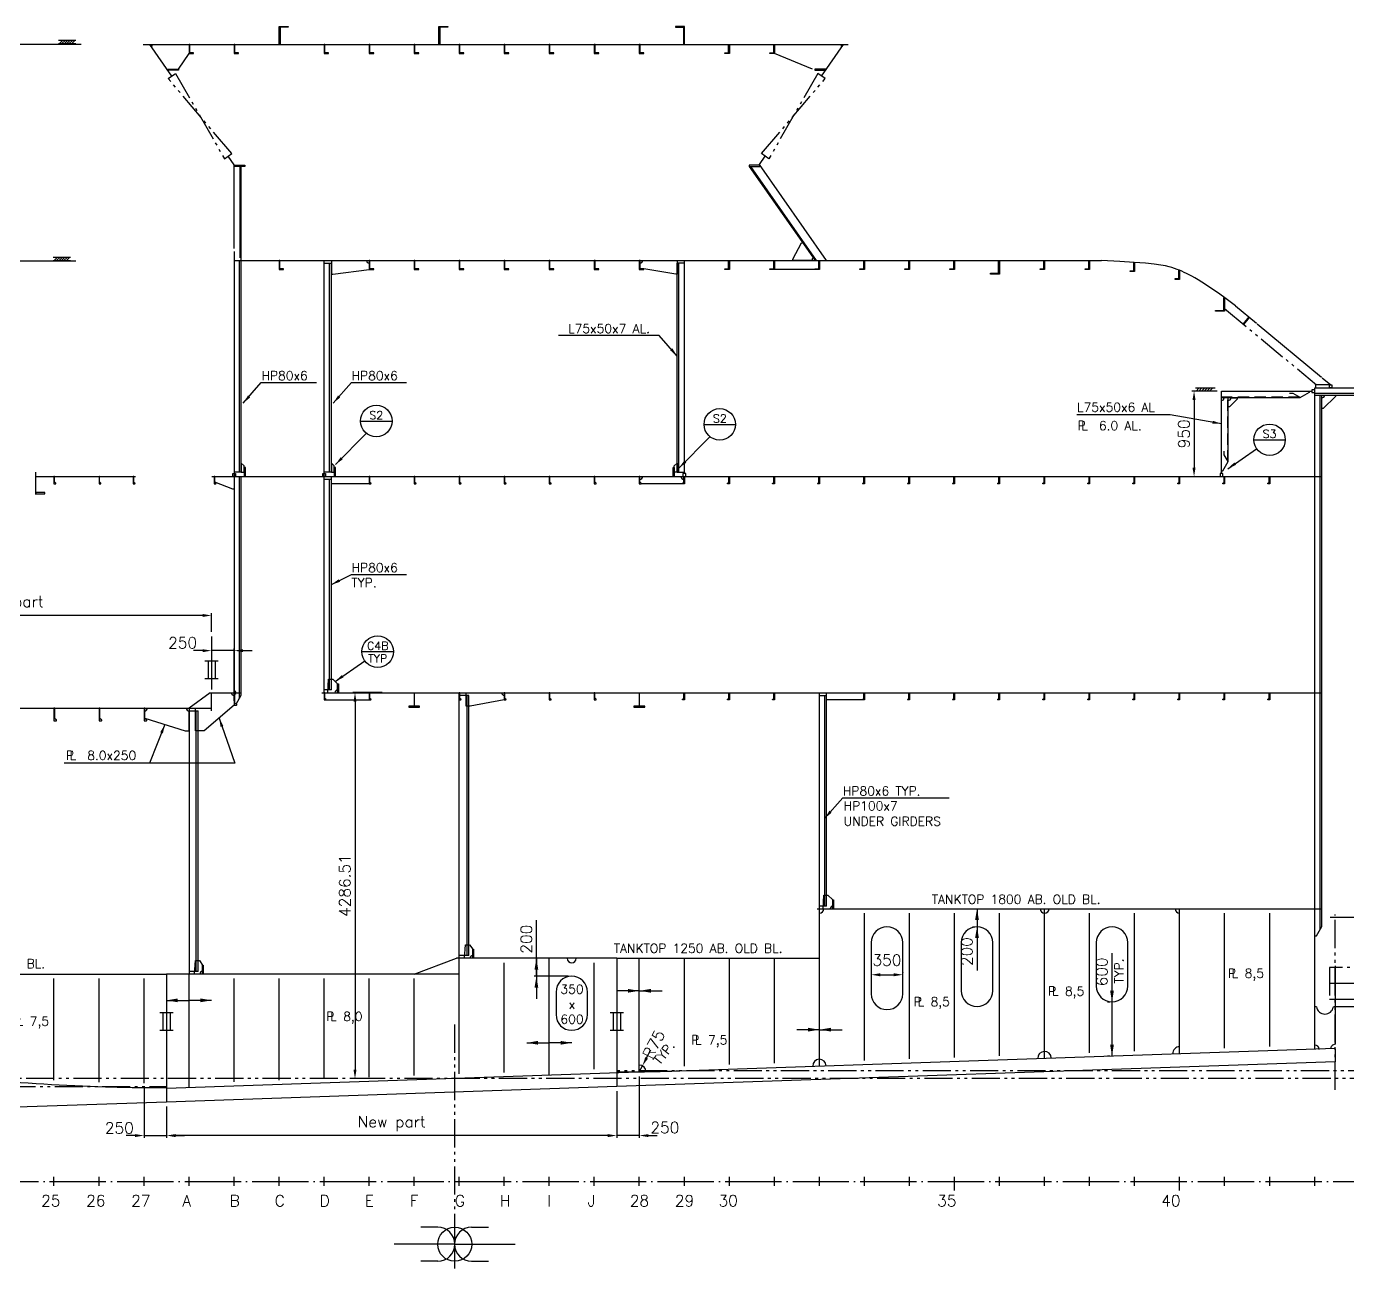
# Model space of a CAD drawing. Extents: x -86245 to 167090, y -69122 to 58950.
# Drawn here: x 14881 to 29552, y 28594 to 42391 of the extents above; entities that cross this region are included whole.
import ezdxf
from ezdxf.enums import TextEntityAlignment as Align

# ---------------------------------------------------------------- set-up
doc = ezdxf.new("R2010")
doc.units = 0
doc.header["$LTSCALE"] = 250
for name, pattern in [('CENTER', [3, 2.5, -0.25, 0, -0.25]), ('DASHED', [0.75, 0.5, -0.25]), ('PHANTOM', [2.1, 1.25, -0.2, 0.125, -0.2, 0.125, -0.2])]:
    doc.linetypes.add(name, pattern=pattern)
doc.layers.get('0').update_dxf_attribs({"linetype": 'CONTINUOUS'})
doc.layers.get('DEFPOINTS').update_dxf_attribs({"linetype": 'CONTINUOUS'})
for name, color, linetype in [('Kuttlinje', 6, 'CONTINUOUS'), ('LASTLUKE', 1, 'CONTINUOUS'), ('S0CO1', 1, 'CONTINUOUS'), ('S0CO2', 2, 'CONTINUOUS'), ('S0CO3', 3, 'CONTINUOUS'), ('S0CO5', 4, 'CONTINUOUS'), ('S0DA1', 1, 'DASHED'), ('S0DIM', 2, 'CONTINUOUS'), ('S0PH1', 1, 'PHANTOM'), ('S0TX2', 2, 'CONTINUOUS'), ('S0TX3', 3, 'CONTINUOUS'), ('U0CO1', 1, 'CONTINUOUS')]:
    doc.layers.add(name, color=color, linetype=linetype)
doc.styles.add('ROMANS', font='romans.shx', dxfattribs={"height": 125})
doc.dimstyles.new('MEDIUM', dxfattribs={"dimscale": 0.5, "dimtxt": 2, "dimasz": 2, "dimexe": 50, "dimexo": 100, "dimgap": 100, "dimtad": 1, "dimdsep": 46, "dimtxsty": 'ROMANS', "dimblk1": 'PIL-2', "dimblk2": 'PIL-3', "dimsah": 1, "dimcen": 200, "dimclrd": 1, "dimclre": 1, "dimclrt": 2, "dimazin": 2, "dimtfac": 1, "dimtmove": 0, "dimatfit": 3, "dimldrblk": 'PIL-3', "dimfxl": 1, "dimtvp": 100, "dimtolj": 1, "dimarcsym": 0})
doc.dimstyles.get("Standard").update_dxf_attribs({"dimscale": 50, "dimtxt": 125, "dimasz": 2, "dimexe": 0.5, "dimexo": 1, "dimgap": 1, "dimtad": 1, "dimdsep": 46, "dimtxsty": 'ROMANS', "dimcen": 1.5, "dimclrd": 1, "dimclre": 1, "dimclrt": 2, "dimazin": 2, "dimtfac": 1, "dimtmove": 2, "dimatfit": 3, "dimfxl": 1, "dimtvp": 100, "dimtolj": 1, "dimarcsym": 0})

# ---------------------------------------------------------------- blocks, each defined once
blk = doc.blocks.new('PLDIM2')
at = {"layer": 'S0TX2', "style": 'ROMANS'}
for s, p in [('P', (-19, 0)), ('L', (23, 0))]:
    blk.add_text(s, height=100, dxfattribs=at).set_placement(p)
blk.add_attdef('XX.X', (168, -1), '', height=100, dxfattribs=at)
blk = doc.blocks.new('A$C37E2051D')
at = {"layer": 'Kuttlinje', "linetype": 'ByBlock'}
blk.add_line((0, 1422.32), (0, 0), dxfattribs=at)
at = {"layer": 'S0CO1', "color": 8}
blk.add_line((0, 0), (-5000, -173.009), dxfattribs=at)
at = {"layer": 'S0CO3', "color": 8, "flags": 128}
for points in [[(-1250, 244.829), (-1250, 1372.32)], [(-750, 222.618), (-750, 1372.32)], [(-250, 211.691), (-250, 1372.32)]]:
    blk.add_lwpolyline(points, dxfattribs=at)
at = {"layer": 'S0CO5', "color": 8, "flags": 128}
blk.add_lwpolyline([(-14750, 2074.311, -0.028604), (-7900, 1244.311, -0.004765), (-6442.065, 968.013, 0.003277), (-4984.957, 687.383, 0.007293), (-3522.378, 437.639, 0.015333), (-2050, 254.311, 0.016091), (-676.277, 170.347, 0.007792968), (0, 161.383, 0.007754701)], format="xyb", dxfattribs=at)
blk.add_lwpolyline([(-3775, 1422.32), (0, 1422.32)], dxfattribs=at)
at = {"layer": 'S0PH1'}
blk.add_line((-14890.984, 174.31), (0, 174.31), dxfattribs=at)
at = {"layer": 'S0CO1'}
blk.add_blockref('PLDIM2', (-1686.994, 849.512), dxfattribs=at).add_auto_attribs({'XX.X': '7,5'})
at = {"layer": 'S0TX2', "style": 'ROMANS'}
blk.add_text('TANKTOP 1075 AB. OLD BL.', height=100, dxfattribs=at).set_placement((-3221.079, 1488.329))
blk = doc.blocks.new('*D101')
at = {"layer": 'DEFPOINTS', "color": 0, "linetype": 'ByBlock', "transparency": 16777216}
for p in [(21437, 30616), (16437, 30443), (16437, 30072)]:
    blk.add_point(p, dxfattribs=at)
at = {"layer": 'S0CO1', "color": 1, "linetype": 'ByBlock', "lineweight": -2, "transparency": 16777216}
for p, q in [((21437, 30566), (21437, 30047)), ((16437, 30393), (16437, 30047)), ((21337, 30072), (16537, 30072))]:
    blk.add_line(p, q, dxfattribs=at)
at = {"layer": 'S0CO1', "color": 1, "linetype": 'ByBlock', "transparency": 16777216}
for points in [[(16537, 30088), (16537, 30055), (16437, 30072)], [(21337, 30088), (21337, 30055), (21437, 30072)]]:
    blk.add_solid(points, dxfattribs=at)
at = {"layer": 'S0CO1', "color": 2, "linetype": 'ByBlock', "transparency": 16777216, "insert": (18937, 30205), "char_height": 125, "attachment_point": 5, "style": 'ROMANS'}
blk.add_mtext('\\A1;New part', dxfattribs=at)
blk = doc.blocks.new('*D102')
at = {"layer": 'DEFPOINTS', "color": 0, "linetype": 'ByBlock', "transparency": 16777216}
for p in [(21687, 30778), (21437, 30616), (21437, 30072)]:
    blk.add_point(p, dxfattribs=at)
at = {"layer": 'S0CO1', "color": 1, "linetype": 'ByBlock', "lineweight": -2, "transparency": 16777216}
for p, q in [((21687, 30728), (21687, 30047)), ((21437, 30566), (21437, 30047)), ((21337, 30072), (21237, 30072)), ((21687, 30072), (21437, 30072)), ((21787, 30072), (21887, 30072))]:
    blk.add_line(p, q, dxfattribs=at)
at = {"layer": 'S0CO1', "color": 1, "linetype": 'ByBlock', "transparency": 16777216}
for points in [[(21337, 30088), (21337, 30055), (21437, 30072)], [(21787, 30088), (21787, 30055), (21687, 30072)]]:
    blk.add_solid(points, dxfattribs=at)
at = {"layer": 'S0CO1', "color": 2, "linetype": 'ByBlock', "transparency": 16777216, "insert": (21971, 30161), "char_height": 125, "attachment_point": 5, "style": 'ROMANS'}
blk.add_mtext('\\A1;250', dxfattribs=at)
blk = doc.blocks.new('*D103')
at = {"layer": 'DEFPOINTS', "color": 0, "linetype": 'ByBlock', "transparency": 16777216}
for p in [(16187, 30655), (16437, 30443), (16437, 30072)]:
    blk.add_point(p, dxfattribs=at)
at = {"layer": 'S0CO1', "color": 1, "linetype": 'ByBlock', "lineweight": -2, "transparency": 16777216}
for p, q in [((16187, 30605), (16187, 30047)), ((16437, 30393), (16437, 30047)), ((16087, 30072), (15987, 30072)), ((16187, 30072), (16437, 30072)), ((16537, 30072), (16637, 30072))]:
    blk.add_line(p, q, dxfattribs=at)
at = {"layer": 'S0CO1', "color": 1, "linetype": 'ByBlock', "transparency": 16777216}
for points in [[(16087, 30088), (16087, 30055), (16187, 30072)], [(16537, 30088), (16537, 30055), (16437, 30072)]]:
    blk.add_solid(points, dxfattribs=at)
at = {"layer": 'S0CO1', "color": 2, "linetype": 'ByBlock', "transparency": 16777216, "insert": (15913, 30156), "char_height": 125, "attachment_point": 5, "style": 'ROMANS'}
blk.add_mtext('\\A1;250', dxfattribs=at)
blk = doc.blocks.new('O-X')
at = {"layer": 'U0CO1'}
for p, q in [((0, -676), (0, 747)), ((-468, 472), (-940, 472)), ((468, 472), (940, 472)), ((0, 0), (-1679, 0)), ((0, 0), (1679, 0)), ((-468, -472), (-940, -472)), ((468, -472), (940, -472))]:
    blk.add_line(p, q, dxfattribs=at)
blk.add_circle((0, 0), 472, dxfattribs=at)
for centre, start, end in [((-468, 0), 270, 90), ((468, 0), 90, 270)]:
    blk.add_arc(centre, 472, start, end, dxfattribs=at)
blk = doc.blocks.new('A$C05B23E86')
at = {"layer": 'S0CO1', "xscale": 0.4, "yscale": 0.4, "zscale": 0.4}
blk.add_blockref('O-X', (-50, -674), dxfattribs=at)
blk = doc.blocks.new('A$C257C65E9')
at = {"layer": 'LASTLUKE', "color": 2}
for p, q in [((14000, -25), (14000, 75)), ((14500, -25), (14500, 75)), ((15000, -25), (15000, 75)), ((15500, -25), (15500, 75)), ((16000, -25), (16000, 75)), ((16500, -25), (16500, 75)), ((17000, -25), (17000, 75)), ((17500, -25), (17500, 75)), ((18000, -25), (18000, 75)), ((18500, -25), (18500, 75))]:
    blk.add_line(p, q, dxfattribs=at)
at = {"layer": 'S0TX2', "color": 1, "linetype": 'CENTER'}
blk.add_line((-1800, 25), (35318, 25), dxfattribs=at)
at = {"layer": 'S0TX2', "color": 2, "linetype": 'Continuous'}
for p, q in [((12500, -25), (12500, 75)), ((13000, -25), (13000, 75)), ((13500, -25), (13500, 75)), ((19000, -25), (19000, 75)), ((19500, -25), (19500, 75)), ((20000, -25), (20000, 75)), ((20500, -25), (20500, 75)), ((21000, -25), (21000, 75)), ((21500, -25), (21500, 75)), ((22000, -25), (22000, 75)), ((22500, -75), (22500, 75)), ((23000, -25), (23000, 75)), ((23500, -25), (23500, 75)), ((24000, -25), (24000, 75)), ((24500, -25), (24500, 75)), ((25000, -75), (25000, 75)), ((25500, -25), (25500, 75)), ((26000, -25), (26000, 75)), ((26500, -25), (26500, 75))]:
    blk.add_line(p, q, dxfattribs=at)
blk.add_blockref('A$C05B23E86', (17000, 0))
at = {"layer": 'S0CO1', "color": 2, "linetype": 'ByBlock', "style": 'ROMANS'}
for s, p in [('25', (12357, -253)), ('26', (12857, -253)), ('27', (13357, -253)), ('28', (18894, -253)), ('29', (19394, -253)), ('30', (19880, -253)), ('35', (22308, -253)), ('40', (24796, -253))]:
    blk.add_text(s, height=125, dxfattribs=at).set_placement(p)
at = {"layer": 'S0CO1', "color": 3, "linetype": 'ByBlock', "style": 'ROMANS'}
for s, p in [('A', (13926, -253)), ('B', (14451, -253)), ('C', (14951, -253)), ('D', (15451, -253)), ('E', (15951, -253)), ('F', (16451, -253)), ('G', (16951, -253)), ('H', (17451, -253)), ('I', (17976, -253)), ('J', (18426, -253))]:
    blk.add_text(s, height=125, dxfattribs=at).set_placement(p)
blk = doc.blocks.new('HP80x7')
at = {"color": 0, "linetype": 'ByBlock'}
blk.add_lwpolyline([(17, -80, 0.773344), (19, -73), (8, -66, -0.267949), (6, -63), (6, 0), (0, 0), (0, -80), (17, -80)], format="xyb", dxfattribs=at)
blk = doc.blocks.new('hipap-s')
at = {"layer": 'S0CO1', "color": 0, "linetype": 'ByBlock'}
for p, q in [((335, 1350), (553, 1350)), ((553, 1350), (1153, 1281)), ((1345, 925), (1345, 1425)), ((-335, 1175), (1345, 1175)), ((1153, 1281), (1153, 1175)), ((1153, 1069), (1153, 1175)), ((553, 1000), (1153, 1069)), ((335, 1000), (553, 1000))]:
    blk.add_line(p, q, dxfattribs=at)
blk.add_lwpolyline([(-327, 1911), (-11, 1911), (-5, 1894), (8, 1928), (14, 1911), (329, 1911)], dxfattribs=at)
at = {"layer": 'S0CO1', "color": 0, "linetype": 'ByBlock', "flags": 128}
for points in [[(-273, -9), (-273, 1938)], [(273, 9), (273, 1938)]]:
    blk.add_lwpolyline(points, dxfattribs=at)
at = {"layer": 'S0CO1', "color": 0, "linetype": 'ByBlock'}
blk.add_lwpolyline([(-335, 1000), (335, 1000), (335, 1350), (-335, 1350)], close=True, dxfattribs=at)
at = {"layer": 'S0PH1', "color": 0, "linetype": 'PHANTOM', "flags": 128}
blk.add_lwpolyline([(0, -150), (0, 2085)], dxfattribs=at)
blk = doc.blocks.new('L100X50X8')
at = {"layer": 'S0CO2'}
blk.add_lwpolyline([(0, 0), (0, -100), (50, -100), (50, -92), (8, -92), (8, 0)], close=True, dxfattribs=at)
blk = doc.blocks.new('*X8')
at = {"color": 0}
for p, q in [((13410, 17177), (13450, 17217)), ((13439, 17177), (13479, 17217)), ((13467, 17177), (13507, 17217)), ((13495, 17177), (13535, 17217)), ((13523, 17177), (13563, 17217)), ((13552, 17177), (13592, 17217))]:
    blk.add_line(p, q, dxfattribs=at)
blk = doc.blocks.new('TYKK')
at = {"layer": 'S0CO1'}
for p, q in [((-2.04, 0.82), (2.04, 0.82)), ((-2.04, 0), (2.04, 0))]:
    blk.add_line(p, q, dxfattribs=at)
at = {"layer": 'S0CO1', "xscale": 0.0204, "yscale": 0.0204, "zscale": 0.0204}
blk.add_blockref('*X8', (-275.41, -350.41), dxfattribs=at)
blk = doc.blocks.new('PILC')
at = {"color": 1, "linetype": 'ByBlock'}
blk.add_line((0, 0), (-250, 0), dxfattribs=at)
blk.add_solid([(-125, 21), (-125, -21), (0, 0)], dxfattribs=at)
blk = doc.blocks.new('PILD')
at = {"color": 1, "linetype": 'ByBlock'}
blk.add_line((0, 0), (250, 0), dxfattribs=at)
blk.add_solid([(125, 21), (125, -21), (0, 0)], dxfattribs=at)
blk = doc.blocks.new('PLT-MOT')
at = {"layer": 'S0CO1'}
for name, p in [('PILC', (-2, 0)), ('PILD', (3, 0))]:
    blk.add_blockref(name, p, dxfattribs=at)
blk = doc.blocks.new('PIL-2')
at = {"color": 0, "linetype": 'ByBlock'}
blk.add_line((0, 0), (-250, 0), dxfattribs=at)
blk.add_solid([(-125, 21), (-125, -21), (0, 0)], dxfattribs=at)
blk = doc.blocks.new('PIL-3')
at = {"color": 0, "linetype": 'ByBlock'}
blk.add_line((0, 0), (250, 0), dxfattribs=at)
blk.add_solid([(125, 21), (125, -21), (0, 0)], dxfattribs=at)
blk = doc.blocks.new('*D178')
at = {"layer": 'DEFPOINTS', "color": 0, "transparency": 16777216}
for p in [(22750, 1800), (22750, 1600), (22750, 1600)]:
    blk.add_point(p, dxfattribs=at)
at = {"layer": 'S0TX2', "color": 1, "lineweight": -2, "transparency": 16777216}
for p, q in [((22700, 1800), (22725, 1800)), ((22750, 1799), (22750, 1601)), ((22700, 1600), (22725, 1600)), ((22750, 1600), (22750, 1114))]:
    blk.add_line(p, q, dxfattribs=at)
for name, p, rotation in [('PIL-2', (22750, 1800), 90), ('PIL-3', (22750, 1600), 270)]:
    blk.add_blockref(name, p, dxfattribs=dict(at, rotation=rotation))
at = {"layer": 'S0TX2', "color": 2, "transparency": 16777216, "insert": (22637, 1324), "char_height": 125, "attachment_point": 5, "rotation": 90, "style": 'ROMANS'}
blk.add_mtext('\\A1;200', dxfattribs=at)
blk = doc.blocks.new('*D179')
at = {"layer": 'DEFPOINTS', "color": 0, "transparency": 16777216}
for p in [(24249, 766), (24249, 766), (24249, 166)]:
    blk.add_point(p, dxfattribs=at)
at = {"layer": 'S0TX2', "color": 1, "lineweight": -2, "transparency": 16777216}
for p, q in [((24249, 766), (24249, 1307)), ((24199, 766), (24224, 766)), ((24249, 167), (24249, 765)), ((24199, 166), (24224, 166))]:
    blk.add_line(p, q, dxfattribs=at)
for name, p, rotation in [('PIL-3', (24249, 766), 90), ('PIL-2', (24249, 166), 270)]:
    blk.add_blockref(name, p, dxfattribs=dict(at, rotation=rotation))
at = {"layer": 'S0TX2', "color": 2, "transparency": 16777216, "insert": (24136, 1099), "char_height": 125, "attachment_point": 5, "rotation": 90, "style": 'ROMANS'}
blk.add_mtext('\\A1;600', dxfattribs=at)
blk = doc.blocks.new('*D180')
at = {"layer": 'DEFPOINTS', "color": 0, "transparency": 16777216}
for p in [(21575, 1047), (21925, 1067), (21925, 1047)]:
    blk.add_point(p, dxfattribs=at)
at = {"layer": 'S0TX2', "color": 1, "lineweight": -2, "transparency": 16777216}
for p, q in [((21575, 1097), (21575, 1092)), ((21675, 1067), (21825, 1067)), ((21925, 1097), (21925, 1092))]:
    blk.add_line(p, q, dxfattribs=at)
at = {"layer": 'S0TX2', "color": 1, "transparency": 16777216}
for points in [[(21675, 1084), (21675, 1050), (21575, 1067)], [(21825, 1084), (21825, 1050), (21925, 1067)]]:
    blk.add_solid(points, dxfattribs=at)
at = {"layer": 'S0TX2', "color": 2, "transparency": 16777216, "insert": (21750, 1229), "char_height": 125, "attachment_point": 5, "style": 'ROMANS'}
blk.add_mtext('\\A1;350', dxfattribs=at)
blk = doc.blocks.new('L150X100X10')
at = {"layer": 'S0CO2'}
blk.add_lwpolyline([(0, 0), (0, -150), (100, -150), (100, -150), (100, -140), (15, -140, -0.414214), (10, -135), (10, 0)], format="xyb", close=True, dxfattribs=at)
blk = doc.blocks.new('DET2')
at = {"layer": 'S0TX3', "color": 1}
blk.add_line((-175, 0), (175, 0), dxfattribs=at)
blk.add_circle((0, 0), 175, dxfattribs=at)
at = {"layer": 'S0TX3', "color": 2, "style": 'ROMANS'}
for tag, p in [('DET1', (0, 20)), ('DET2', (0, -120))]:
    blk.add_attdef(tag, text='', height=90, dxfattribs=at).set_placement(p, align=Align.CENTER)
blk = doc.blocks.new('*D183')
at = {"layer": 'DEFPOINTS', "color": 0, "transparency": 16777216}
for p in [(19035, 56), (19000, -11)]:
    blk.add_point(p, dxfattribs=at)
at = {"layer": 'S0CO1', "color": 1, "lineweight": -2, "transparency": 16777216}
for p, q in [((19081, 144), (19128, 233)), ((19000, -11), (19035, 56))]:
    blk.add_line(p, q, dxfattribs=at)
at = {"layer": 'S0CO1', "color": 1, "transparency": 16777216}
blk.add_solid([(19066, 152), (19096, 136), (19035, 56)], dxfattribs=at)
at = {"layer": 'S0CO1', "color": 2, "transparency": 16777216, "insert": (19160, 294), "char_height": 125, "attachment_point": 5, "rotation": 62.3663, "style": 'ROMANS'}
blk.add_mtext('\\A1;R75', dxfattribs=at)
blk = doc.blocks.new('KNE150')
at = {"layer": 'S0CO1', "color": 0}
blk.add_lwpolyline([(30, 0), (150, 0), (150, -15), (15, -150), (0, -150), (0, -30, 0.414214)], format="xyb", close=True, dxfattribs=at)
blk = doc.blocks.new('L200X100X10')
at = {"layer": 'S0CO2'}
blk.add_lwpolyline([(0, 0), (0, -200), (100, -200), (100, -200), (100, -190), (15, -190, -0.414214), (10, -185), (10, 0)], format="xyb", close=True, dxfattribs=at)
blk = doc.blocks.new('HP140x8')
at = {"color": 0}
blk.add_lwpolyline([(0, 0), (0, -140), (24, -140, 0.767327), (27, -129), (11, -119, -0.267949), (8, -115), (8, 0)], format="xyb", close=True, dxfattribs=at)
blk = doc.blocks.new('*D176')
at = {"layer": 'DEFPOINTS', "color": 0, "linetype": 'ByBlock', "transparency": 16777216}
for p in [(25465, 7550), (25090, 6600), (25160, 6600)]:
    blk.add_point(p, dxfattribs=at)
at = {"layer": 'S0CO1', "color": 1, "linetype": 'ByBlock', "lineweight": -2, "transparency": 16777216}
for p, q in [((25415, 7550), (25135, 7550)), ((25160, 7450), (25160, 6700)), ((25140, 6600), (25185, 6600))]:
    blk.add_line(p, q, dxfattribs=at)
at = {"layer": 'S0CO1', "color": 1, "linetype": 'ByBlock', "transparency": 16777216}
for points in [[(25143, 7450), (25177, 7450), (25160, 7550)], [(25143, 6700), (25177, 6700), (25160, 6600)]]:
    blk.add_solid(points, dxfattribs=at)
at = {"layer": 'S0CO1', "color": 2, "linetype": 'ByBlock', "transparency": 16777216, "insert": (25048, 7075), "char_height": 125, "attachment_point": 5, "rotation": 90, "style": 'ROMANS'}
blk.add_mtext('\\A1;950', dxfattribs=at)
blk = doc.blocks.new('ST10011')
at = {"layer": 'S0CO1'}
for p, q in [((4.24, 0.65), (-0.08, 0.65)), ((0, 0), (0.65, 0.65)), ((0.6, 0), (1.25, 0.65)), ((1.2, 0), (1.85, 0.65)), ((1.8, 0), (2.45, 0.65)), ((2.4, 0), (3.05, 0.65)), ((3, 0), (3.65, 0.65))]:
    blk.add_line(p, q, dxfattribs=at)
blk = doc.blocks.new('*D177')
at = {"layer": 'DEFPOINTS', "color": 0, "linetype": 'ByBlock', "transparency": 16777216}
for p in [(14250, 4667), (14250, 4667), (14500, 4060)]:
    blk.add_point(p, dxfattribs=at)
at = {"layer": 'S0CO1', "color": 1, "linetype": 'ByBlock', "lineweight": -2, "transparency": 16777216}
for p, q in [((14250, 4717), (14250, 4692)), ((14150, 4667), (14050, 4667)), ((14500, 4667), (14250, 4667)), ((14500, 4110), (14500, 4692)), ((14600, 4667), (14700, 4667))]:
    blk.add_line(p, q, dxfattribs=at)
at = {"layer": 'S0CO1', "color": 1, "linetype": 'ByBlock', "transparency": 16777216}
for points in [[(14150, 4683), (14150, 4650), (14250, 4667)], [(14600, 4683), (14600, 4650), (14500, 4667)]]:
    blk.add_solid(points, dxfattribs=at)
at = {"layer": 'S0CO1', "color": 2, "linetype": 'ByBlock', "transparency": 16777216, "insert": (13928, 4754), "char_height": 125, "attachment_point": 5, "style": 'ROMANS'}
blk.add_mtext('\\A1;250', dxfattribs=at)
blk = doc.blocks.new('ST10073')
at = {"layer": 'S0CO2'}
for p, q in [((1.49, 4), (-1.49, 4)), ((-0.79, 4), (-0.79, 0)), ((0.79, 4), (0.79, 0)), ((-1.49, 0), (1.49, 0))]:
    blk.add_line(p, q, dxfattribs=at)
blk = doc.blocks.new('PLT-FORBI')
at = {"layer": 'S0CO1'}
for name, p in [('PILD', (-250, 0)), ('PILC', (250, 0))]:
    blk.add_blockref(name, p, dxfattribs=at)
blk = doc.blocks.new('*D116')
at = {"layer": 'DEFPOINTS', "color": 0, "transparency": 16777216}
for p in [(20618, 32041), (20544, 31841), (20946, 31841)]:
    blk.add_point(p, dxfattribs=at)
at = {"layer": 'S0DIM', "color": 1, "lineweight": -2, "transparency": 16777216}
for p, q in [((20544, 32041), (20544, 32463)), ((20568, 32041), (20519, 32041)), ((20544, 31842), (20544, 32040)), ((20896, 31841), (20519, 31841))]:
    blk.add_line(p, q, dxfattribs=at)
for name, p, rotation in [('PIL-2', (20544, 32041), 90), ('PIL-3', (20544, 31841), 270)]:
    blk.add_blockref(name, p, dxfattribs=dict(at, rotation=rotation))
at = {"layer": 'S0DIM', "color": 2, "transparency": 16777216, "insert": (20432, 32253), "char_height": 125, "attachment_point": 5, "rotation": 90, "style": 'ROMANS'}
blk.add_mtext('\\A1;200', dxfattribs=at)
blk = doc.blocks.new('*D137')
at = {"layer": 'DEFPOINTS', "color": 0, "transparency": 16777216}
for p in [(11937, 35848), (16937, 35616), (11937, 35141)]:
    blk.add_point(p, dxfattribs=at)
at = {"layer": 'S0CO5', "color": 1, "lineweight": -2, "transparency": 16777216}
for p, q in [((11937, 35191), (11937, 35873)), ((16837, 35848), (12037, 35848)), ((16937, 35666), (16937, 35873))]:
    blk.add_line(p, q, dxfattribs=at)
at = {"layer": 'S0CO5', "color": 1, "transparency": 16777216}
for points in [[(12037, 35865), (12037, 35832), (11937, 35848)], [(16837, 35865), (16837, 35832), (16937, 35848)]]:
    blk.add_solid(points, dxfattribs=at)
at = {"layer": 'S0CO5', "color": 2, "transparency": 16777216, "insert": (14437, 35982), "char_height": 125, "attachment_point": 5, "style": 'ROMANS'}
blk.add_mtext('\\A1;5000 New part', dxfattribs=at)
blk = doc.blocks.new('*D202')
at = {"layer": 'DEFPOINTS', "color": 0, "transparency": 16777216}
for p in [(18882, 34991), (18530, 30704), (18846, 30704)]:
    blk.add_point(p, dxfattribs=at)
at = {"layer": 'S0CO1', "color": 1, "lineweight": -2, "transparency": 16777216}
for p, q in [((18832, 34991), (18505, 34991)), ((18530, 34891), (18530, 30804)), ((18796, 30704), (18505, 30704))]:
    blk.add_line(p, q, dxfattribs=at)
at = {"layer": 'S0CO1', "color": 1, "transparency": 16777216}
for points in [[(18513, 34891), (18546, 34891), (18530, 34991)], [(18513, 30804), (18546, 30804), (18530, 30704)]]:
    blk.add_solid(points, dxfattribs=at)
at = {"layer": 'S0CO1', "color": 2, "transparency": 16777216, "insert": (18417, 32848), "char_height": 125, "attachment_point": 5, "rotation": 90, "style": 'ROMANS'}
blk.add_mtext('\\A1;4286.51', dxfattribs=at)
blk = doc.blocks.new('A$C4F55185D')
at = {"layer": 'Kuttlinje', "color": 8, "linetype": 'ByBlock'}
blk.add_line((14250, 4825.194), (14250, 4236.511), dxfattribs=at)
at = {"layer": 'Kuttlinje', "linetype": 'ByBlock'}
blk.add_line((18750, 1250), (18750, -174.311), dxfattribs=at)
at = {"layer": 'S0CO1', "color": 8}
for p, q in [((13883.547, 11127), (14000, 11300)), ((20923.673, 11127), (20500, 11300)), ((14565, 10063.236), (14565, 9030)), ((14575, 10063.236), (14575, 9000)), ((20956.415, 9000), (20224.443, 10045.364)), ((20968.622, 9000), (20236.651, 10045.364)), ((15500, 8970), (15580, 8970)), ((19500, 8970), (19420, 8970)), ((20950, 8900), (20500, 8900)), ((26500, 7525), (27500, 7525)), ((26500, 7505), (27500, 7505)), ((26333.077, 7475), (25465, 7475)), ((25540, 6766.923), (25540, 7475)), ((14580, 6650), (14499.998, 6650)), ((15580, 6650), (15499.998, 6650)), ((19420, 6650), (19500.002, 6650)), ((19482.94, 6520), (19017.06, 6520)), ((15580, 4230), (15500, 4230)), ((15517.06, 4120), (16000, 4120)), ((21060, 1830), (21060, 4170)), ((21080, 1830), (21080, 4170)), ((21080, 1830), (21000, 1830)), ((26727, 1167.506), (26727, 294.454)), ((26520, 711.154), (26500, 711.154)), ((27293, 711.154), (26707, 711.154)), ((26727, 244.454), (26727, 101.708)), ((26727, 101.708), (18750, -174.311))]:
    blk.add_line(p, q, dxfattribs=at)
for points in [[(20916.415, 9000), (20706.415, 9000), (20706.415, 9015), (20801.354, 9196.102), (20813.02, 9204.788), (20933.472, 9032.766, 0.244698443)], [(25570, 7475), (25640, 7475), (25640, 7460), (25555, 7375), (25540, 7375), (25540, 7445, 0.414213562)], [(21750, 679.943), (21750, 679.943, 0.414213562), (21925, 854.943), (21925, 1425, 0.414213562), (21750, 1600), (21750, 1600, 0.414213562), (21575, 1425), (21575, 854.943, 0.414213562)], [(22750, 714.545), (22750, 714.545, 0.414213562), (22925, 889.545), (22925, 1425, 0.414213562), (22750, 1600), (22750, 1600, 0.414213562), (22575, 1425), (22575, 889.545, 0.414213562)], [(24250, 766.448), (24250, 766.448, 0.414213562), (24425, 941.448), (24425, 1425, 0.414213562), (24250, 1600), (24250, 1600, 0.414213562), (24075, 1425), (24075, 941.448, 0.414213562)]]:
    blk.add_lwpolyline(points, format="xyb", close=True, dxfattribs=at)
at = {"layer": 'S0CO1', "color": 8, "flags": 128}
for points in [[(14560, 6650), (14560, 9000)], [(14580, 6650), (14580, 9000)], [(15560, 6650), (15560, 8970)], [(15580, 6650), (15580, 8970)], [(19420, 6650), (19420, 8970)], [(19440, 6650), (19440, 8970)], [(26560, 1569.282), (26560, 7505)], [(14523.592, 4073.163), (14580, 4170.864), (14580, 6600)], [(14560, 4136.223), (14560, 6600)], [(15500, 6570), (15580, 6570)], [(15560, 4230), (15560, 6570)], [(15580, 4230), (15580, 6570)], [(21000, 4170), (21080, 4170)]]:
    blk.add_lwpolyline(points, dxfattribs=at)
at = {"layer": 'S0CO1', "color": 8}
for points in [[(15580, 9000), (15580, 8850), (15595, 8850), (16000, 8900)], [(19420, 9000), (19420, 8850), (19405, 8850), (19050, 8908)], [(26218.274, 7525), (26256.867, 7525), (26333.077, 7481), (26333.077, 7475)], [(26437, 7550), (26437, 7535), (26333.077, 7475)], [(26500, 1500), (26520, 1500), (26580, 1603.923), (26580, 7505)], [(25465, 6663), (25480, 6663), (25540, 6766.923)], [(25490, 6881.726), (25490, 6843.133), (25534, 6766.923), (25540, 6766.923)], [(14500, 6460), (14485, 6460), (14285.09, 6537.28), (14285.09, 6600)], [(16000, 6520), (15580, 6520), (15580, 6600)], [(21500, 4120), (21080, 4120), (21080, 4200)]]:
    blk.add_lwpolyline(points, dxfattribs=at)
for points in [[(14580, 6750), (14580, 6650), (14613, 6650), (14613, 6718.637)], [(15580, 6750), (15580, 6650), (15613, 6650), (15613, 6718.637)], [(19420, 6750), (19420, 6650), (19387, 6650), (19387, 6718.637)], [(15650, 4200), (15650, 4300), (15658, 4300), (15658, 4200)], [(21150, 1800), (21150, 1900), (21158, 1900), (21158, 1800)]]:
    blk.add_lwpolyline(points, close=True, dxfattribs=at)
for points in [[(15539.998, 4200), (15549.998, 4350), (15594.998, 4350), (15650, 4300), (15650, 4230, 0.414213562), (15620, 4200)], [(21039.998, 1800), (21049.998, 1950), (21094.998, 1950), (21150, 1900), (21150, 1830, 0.414213562), (21120, 1800)]]:
    blk.add_lwpolyline(points, format="xyb", dxfattribs=at)
for centre, radius, start, end in [((13563.988, 11400), 30, 305, 360), ((21267.93, 11400), 30, 180, 235), ((16000, 9000), 30, 180, 270), ((19008, 9000), 30, 270, 0), ((25465, 7475), 30, 270, 0), ((19006, 6600), 30, 270, 0), ((19494, 6600), 30, 180, 270), ((14500, 4200), 20, 293.5781785, 90), ((21000, 1800), 50, 270, 0), ((23500, 1800), 50, 180, 0), ((25000, 1800), 50, 180, 270), ((26613.5, 724.077), 94.389, 187.8691979, 352.1308021), ((26727, 244.454), 50, 90, 181.9644587), ((23500, 140.138), 75, 1.9644587, 181.9644587), ((25000, 192.04), 75, 90, 181.9644587), ((26500, 236.668), 50, 1.9644587, 90), ((19000, -10.904), 75, 0.6275954, 90), ((21000, 53.633), 75, 1.9644587, 181.9644587)]:
    blk.add_arc(centre, radius, start, end, dxfattribs=at)
at = {"layer": 'S0CO2', "color": 8}
for p, q in [((26665.125, 7618), (26510.433, 7618)), ((26510.433, 7618), (26510.433, 7585))]:
    blk.add_line(p, q, dxfattribs=at)
for points in [[(13883.547, 11115), (13763.547, 11115), (13763.547, 11127), (13883.547, 11127)], [(20948.371, 11115), (21068.371, 11115), (21068.371, 11127), (20948.371, 11127)], [(14620, 10045.364), (14500, 10045.364), (14500, 10057.364), (14620, 10057.364)], [(20218.118, 10045.364), (20338.118, 10045.364), (20338.118, 10057.364), (20218.118, 10057.364)], [(25712.142, 8290.775), (25776.082, 8367.662), (25768.393, 8374.056), (25704.453, 8297.169)], [(26500, 7535), (26500, 7565), (26467, 7565), (26467, 7535)], [(26690.125, 7585), (26665.125, 7585), (26665.125, 7618), (26690.125, 7618)], [(14515, 6600), (14485, 6600), (14485, 6633), (14515, 6633)], [(15515, 6600), (15485, 6600), (15485, 6633), (15515, 6633)], [(19485, 6600), (19515, 6600), (19515, 6633), (19485, 6633)], [(25450, 6600), (25480, 6600), (25480, 6633), (25450, 6633)], [(12300, 6410), (12400, 6410), (12400, 6425), (12300, 6425)], [(16440, 4040), (16560, 4040), (16560, 4050), (16440, 4050)], [(18940, 4040), (19060, 4040), (19060, 4050), (18940, 4050)]]:
    blk.add_lwpolyline(points, close=True, dxfattribs=at)
at = {"layer": 'S0CO3', "color": 8, "flags": 128}
for points in [[(21500, 115.199), (21500, 1750)], [(22000, 132.349), (22000, 1750)], [(22500, 149.499), (22500, 1750)], [(23000, 166.648), (23000, 1750)], [(24000, 200.948), (24000, 1750)], [(24500, 218.098), (24500, 1750)], [(25500, 252.398), (25500, 1750)], [(26000, 269.548), (26000, 1750)], [(19500, 51.76), (19500, 1250)], [(20000, 69.061), (20000, 1250)], [(20500, 86.362), (20500, 1250)]]:
    blk.add_lwpolyline(points, dxfattribs=at)
at = {"layer": 'S0CO5', "color": 8}
for p, q in [((13488.495, 11400), (21318.725, 11400)), ((13809.813, 11048.925), (13563.988, 11400)), ((21022.105, 11048.925), (21267.93, 11400)), ((14500, 10063.236), (14433.293, 10158.504)), ((20332.962, 10064.727), (20398.625, 10158.504)), ((14500, 9133), (14500, 10065)), ((21078.492, 9000), (20332.962, 10064.727)), ((14500, 9100), (14500, 4200)), ((14500, 9000), (15580, 9000)), ((15580, 9000), (24131.439, 9000)), ((19500, 6633), (19500, 9000)), ((25619.064, 8498.232), (25852.971, 8303.725)), ((26583.371, 7696.258), (26677.53, 7618)), ((25465, 6633), (25465, 7550)), ((26500, 236.668), (26500, 7585)), ((26500, 7585), (27500, 7585)), ((16500, 4200), (16500, 4050)), ((19000, 4200), (19000, 4050)), ((18750, 1250), (21000, 1250))]:
    blk.add_line(p, q, dxfattribs=at)
at = {"layer": 'S0CO5', "color": 8, "flags": 128}
for points in [[(15500, 6733), (15500, 9000)], [(25465, 7550), (26467, 7550)], [(12300, 6400), (12300, 6650)], [(15500, 4200), (15500, 6733)], [(12300, 6600), (13404.09, 6600)], [(14254.09, 6600), (26500, 6600)], [(14235, 4200), (14580, 4200)], [(15473.066, 4200), (26500, 4200)], [(21000, 53.633), (21000, 4200)], [(20975, 1800), (26500, 1800)], [(23500, 140.138), (23500, 1800)], [(25000, 192.04), (25000, 1800)], [(19000, -10.904), (19000, 1250)]]:
    blk.add_lwpolyline(points, dxfattribs=at)
at = {"layer": 'S0CO5', "color": 8}
blk.add_lwpolyline([(25619.064, 8497.959), (25517.235, 8573.753), (25431.077, 8636.186), (25358.676, 8686.94), (25298.117, 8727.698), (25247.486, 8760.143), (25204.867, 8785.959), (25168.347, 8806.829), (25136.01, 8824.435), (25106.172, 8840.21), (25078.06, 8854.583), (25051.131, 8867.734), (25024.842, 8879.84), (24998.65, 8891.081), (24972.013, 8901.636), (24944.386, 8911.683), (24915.228, 8921.401), (24883.154, 8930.952), (24843.421, 8940.428), (24790.443, 8949.907), (24718.637, 8959.464), (24622.419, 8969.176), (24496.202, 8979.118), (24334.404, 8989.368), (24131.439, 9000)], dxfattribs=at)
at = {"layer": 'S0CO5', "color": 8, "flags": 128}
blk.add_lwpolyline([(18750, -12.928, 0.008067034), (19450, 0), (26727, 251.798)], format="xyb", dxfattribs=at)
at = {"layer": 'S0DA1', "color": 8}
for p, q in [((26333.077, 7481), (25465, 7481)), ((25534, 6766.923), (25534, 7475)), ((26500, 6600), (26580, 6600)), ((26500, 4200), (26580, 4200)), ((26500, 1800), (26580, 1800))]:
    blk.add_line(p, q, dxfattribs=at)
at = {"layer": 'S0DIM', "color": 8}
for points in [[(14613, 6600), (14625, 6600), (14625, 6700), (14613, 6700), (14613, 6600)], [(15613, 6600), (15625, 6600), (15625, 6700), (15613, 6700), (15613, 6600)], [(19387, 6600), (19375, 6600), (19375, 6700), (19387, 6700), (19387, 6600)]]:
    blk.add_lwpolyline(points, close=True, dxfattribs=at)
at = {"layer": 'S0PH1', "color": 8}
for p, q in [((25500, 8467.186), (26521.134, 7618)), ((34535.254, 0), (18750, 0))]:
    blk.add_line(p, q, dxfattribs=at)
at = {"layer": 'S0PH1', "color": 8, "linetype": 'ByBlock'}
blk.add_line((25862.197, 8296.051), (26574.145, 7703.931), dxfattribs=at)
at = {"layer": 'S0PH1', "color": 6}
blk.add_line((35603.465, -86.505), (987.189, -86.505), dxfattribs=at)
at = {"layer": 'S0PH1', "color": 8}
for points in [[(13768.855, 11020.247), (13850.77, 11077.604), (14392.335, 10129.825), (14474.25, 10187.183)], [(21063.063, 11020.247), (20981.148, 11077.604), (20439.583, 10129.825), (20357.668, 10187.183)]]:
    blk.add_lwpolyline(points, close=True, dxfattribs=at)
at = {"layer": 'S0TX2', "color": 1}
for p, q in [((12803.198, 11400), (10696.864, 11400)), ((12744.16, 8990.995), (10698.508, 8990.995))]:
    blk.add_line(p, q, dxfattribs=at)
at = {"layer": 'S0TX2', "color": 8}
blk.add_line((24250, 941.448), (24248.556, 941.448), dxfattribs=at)
at = {"layer": 'S0CO1', "color": 8, "xscale": -1}
for name, p, rotation in [('L200X100X10', (15000, 11400), 180), ('L200X100X10', (16774, 11400), 180), ('L150X100X10', (23000, 9000), 359.9999999999909), ('L150X100X10', (25500, 8586.242), 359.9999999999909)]:
    blk.add_blockref(name, p, dxfattribs=dict(at, rotation=rotation))
at = {"layer": 'S0CO1', "color": 8, "rotation": 180}
blk.add_blockref('L200X100X10', (19500, 11400), dxfattribs=at)
at = {"layer": 'S0CO1', "color": 8, "yscale": 50, "zscale": 50}
for name, p, xscale in [('ST10011', (25182.039, 7550), 50), ('ST10073', (14250, 4354.254), -50)]:
    blk.add_blockref(name, p, dxfattribs=dict(at, xscale=xscale))
at = {"layer": 'S0CO1', "color": 8}
blk.add_blockref('KNE150', (26580, 7505), dxfattribs=at)
ref = blk.add_blockref('DET2', (16078.804, 7217.246), dxfattribs=at)
ref.add_attrib('DET1', 'S2', dxfattribs={"layer": 'S0TX3', "color": 2, "height": 90, "style": 'ROMANS'}).set_placement((16078.804, 7237.246), align=Align.CENTER)
ref = blk.add_blockref('DET2', (19893.804, 7179.522), dxfattribs=at)
ref.add_attrib('DET1', 'S2', dxfattribs={"layer": 'S0TX3', "color": 2, "height": 90, "style": 'ROMANS'}).set_placement((19893.804, 7199.522), align=Align.CENTER)
ref = blk.add_blockref('DET2', (25998.48, 7008.883), dxfattribs=at)
ref.add_attrib('DET1', 'S3', dxfattribs={"layer": 'S0TX3', "color": 2, "height": 90, "style": 'ROMANS'}).set_placement((25998.48, 7028.883), align=Align.CENTER)
for name, p, values in [('DET2', (16095.038, 4655.745), {'DET1': 'C4B', 'DET2': 'TYP'}), ('PLDIM2', (25554.767, 1034.044), {'XX.X': '8,5'}), ('PLDIM2', (23558.336, 835.306), {'XX.X': '8,5'}), ('PLDIM2', (22066.217, 718.466), {'XX.X': '8,5'}), ('PLDIM2', (19595.364, 294.259), {'XX.X': '7,5'})]:
    blk.add_blockref(name, p, dxfattribs=at).add_auto_attribs(values)
at = {"layer": 'S0CO2', "color": 8}
for name, p in [('L100X50X8', (14000, 11400)), ('L100X50X8', (14500, 11400)), ('L100X50X8', (15500, 11400)), ('L100X50X8', (16000, 11400)), ('L100X50X8', (16500, 11400)), ('L100X50X8', (17000, 11400)), ('L100X50X8', (17500, 11400)), ('L100X50X8', (18000, 11400)), ('L100X50X8', (18500, 11400)), ('L100X50X8', (19000, 11400)), ('L100X50X8', (15000, 9000)), ('L100X50X8', (16000, 9000)), ('L100X50X8', (16500, 9000)), ('L100X50X8', (17000, 9000)), ('L100X50X8', (17500, 9000)), ('L100X50X8', (18000, 9000)), ('L100X50X8', (18500, 9000)), ('L100X50X8', (19000, 9000)), ('HP80x7', (12500, 6600)), ('HP80x7', (13000, 6600)), ('HP80x7', (13379.09, 6600)), ('HP80x7', (14279.09, 6600)), ('HP80x7', (16000, 6600)), ('HP80x7', (16500, 6600)), ('HP80x7', (17000, 6600)), ('HP80x7', (17500, 6600)), ('HP80x7', (18000, 6600)), ('HP80x7', (18500, 6600)), ('HP80x7', (19000, 6600)), ('HP140x8', (14500, 4200)), ('HP80x7', (15500, 4200)), ('HP80x7', (16000, 4200)), ('HP80x7', (17000, 4200)), ('HP80x7', (17500, 4200)), ('HP80x7', (18000, 4200)), ('HP80x7', (18500, 4200))]:
    blk.add_blockref(name, p, dxfattribs=at)
at = {"layer": 'S0CO2', "color": 8, "xscale": -1}
for name, p in [('L100X50X8', (20000, 11400)), ('L100X50X8', (20500, 11400)), ('L100X50X8', (20000, 9000)), ('L100X50X8', (20500, 9000)), ('L100X50X8', (21000, 9000)), ('L100X50X8', (21500, 9000)), ('L100X50X8', (22000, 9000)), ('L100X50X8', (22500, 9000)), ('L100X50X8', (23500, 9000)), ('L100X50X8', (24000, 9000)), ('L100X50X8', (24500, 8978.819)), ('L100X50X8', (24999.534, 8890.502)), ('HP80x7', (19500, 6600)), ('HP80x7', (20000, 6600)), ('HP80x7', (20500, 6600)), ('HP80x7', (21000, 6600)), ('HP80x7', (21500, 6600)), ('HP80x7', (22000, 6600)), ('HP80x7', (22500, 6600)), ('HP80x7', (23000, 6600)), ('HP80x7', (23500, 6600)), ('HP80x7', (24000, 6600)), ('HP80x7', (24500, 6600)), ('HP80x7', (25000, 6600)), ('HP80x7', (25500, 6600)), ('HP80x7', (26000, 6600)), ('HP80x7', (19500, 4200)), ('HP80x7', (20000, 4200)), ('HP80x7', (20500, 4200)), ('HP80x7', (21500, 4200)), ('HP80x7', (22000, 4200)), ('HP80x7', (22500, 4200)), ('HP80x7', (23000, 4200)), ('HP80x7', (23500, 4200)), ('HP80x7', (24000, 4200)), ('HP80x7', (24500, 4200)), ('HP80x7', (25000, 4200)), ('HP80x7', (25500, 4200)), ('HP80x7', (26000, 4200))]:
    blk.add_blockref(name, p, dxfattribs=at)
at = {"layer": 'S0PH1', "color": 8}
blk.add_blockref('hipap-s', (27000, -202.534), dxfattribs=at)
at = {"layer": 'S0TX2', "color": 8, "xscale": 47.25, "yscale": 47.25, "zscale": 47.25}
for p in [(12647.77, 11409.005), (12588.732, 9000)]:
    blk.add_blockref('TYKK', p, dxfattribs=at)
at = {"layer": 'S0TX2', "color": 8}
ref = blk.add_blockref('PLDIM2', (23886.332, 7117.486), dxfattribs=at)
ref.add_attrib('XX.X', '6.0 AL.', (24103.328, 7116.027), dxfattribs={"height": 100, "style": 'ROMANS'})
for p in [(19000, 888.852), (21000, 456.988)]:
    blk.add_blockref('PLT-MOT', p, dxfattribs=at)
at = {"layer": 'S0TX2', "style": 'ROMANS'}
for s, p in [('L75x50x7 AL.', (18209.716, 8194.478)), ('HP80x6', (14804.117, 7671.34)), ('HP80x6', (15804.117, 7671.34)), ('L75x50x6 AL', (23859.939, 7320.978)), ('HP80x6', (15804.117, 5538.96)), ('TYP.', (15804.117, 5370.924)), ('HP80x6 TYP.', (21260.539, 3058.352)), ('HP100x7', (21269.021, 2893.15)), ('UNDER GIRDERS', (21269.021, 2722.152)), ('TANKTOP 1800 AB. OLD BL.', (22249.122, 1855.241)), ('TANKTOP 1250 AB. OLD BL.', (18717.66, 1311.066))]:
    blk.add_text(s, height=100, dxfattribs=at).set_placement(p)
at = {"layer": 'S0TX2', "color": 8, "style": 'ROMANS'}
for rotation, p in [(90, (24375.966, 970.096)), (51.334995, (19225.838, 58.787))]:
    blk.add_text('TYP.', height=100, rotation=rotation, dxfattribs=at).set_placement(p)
at = {"layer": 'S0CO1', "color": 8, "linetype": 'ByBlock'}
dim = blk.add_linear_dim(base=(25160.01, 6600), p1=(25465, 7550), p2=(25089.951, 6600), angle=90, dimstyle='STANDARD', dxfattribs=at)
dim.commit()
dim.dimension.update_dxf_attribs({"geometry": '*D176', "text_midpoint": (25047.51, 7075)})
dim = blk.add_linear_dim(base=(14250, 4666.616), p1=(14500, 4060), p2=(14250, 4666.616), dimstyle='STANDARD', override={"dimfxl": 100}, dxfattribs=at)
dim.commit()
dim.dimension.update_dxf_attribs({"geometry": '*D177', "text_midpoint": (13927.937, 4753.616), "dimtype": 160})
at = {"layer": 'S0CO1', "color": 8}
dim = blk.add_radius_dim(center=(19000, -10.904), mpoint=(19034.786, 55.541), dimstyle='STANDARD', dxfattribs=at)
dim.commit()
dim.dimension.update_dxf_attribs({"geometry": '*D183', "text_midpoint": (19159.713, 294.16), "dimtype": 164})
at = {"layer": 'S0TX2', "color": 8}
for base, p1, p2, picture, middle in [((22750, 1600), (22750, 1800), (22750, 1600), '*D178', (22750, 1324.262)), ((24248.556, 766.039), (24248.556, 166.039), (24248.556, 766.039), '*D179', (24248.556, 1099.193))]:
    dim = blk.add_linear_dim(base=base, p1=p1, p2=p2, angle=90, dimstyle='MEDIUM', dxfattribs=at)
    dim.commit()
    dim.dimension.update_dxf_attribs({"geometry": picture, "text_midpoint": middle, "dimtype": 160})
dim = blk.add_linear_dim(base=(21925, 1066.929), p1=(21575, 1047.211), p2=(21925, 1047.211), dimstyle='STANDARD', dxfattribs=at)
dim.commit()
dim.dimension.update_dxf_attribs({"geometry": '*D180', "text_midpoint": (21750, 1229.429)})
at = {"layer": 'S0CO1', "color": 8, "linetype": 'ByBlock'}
blk.add_leader([(25465, 7186.241), (24895.21, 7286.607), (23857.312, 7286.607)], dimstyle='STANDARD', override={"dimgap": 1, "dimtad": 0}, dxfattribs=at)
at = {"layer": 'S0CO1', "color": 8}
for points in [[(15625, 6733), (15969.104, 7080.898)], [(19440, 6695.277), (19784.104, 7043.174)], [(25534.923, 6687.415), (25854.675, 6909.157)], [(15622.499, 4325), (15951.668, 4555.396)]]:
    blk.add_leader(points, dimstyle='STANDARD', override={"dimgap": 1, "dimtad": 0}, dxfattribs=at)
at = {"layer": 'S0TX2', "color": 8}
for points in [[(19420, 7938.533), (19219.06, 8168.887), (18102.016, 8168.887)], [(14601.133, 7415.395), (14802.073, 7645.748), (15416.39, 7645.748)], [(15601.133, 7415.395), (15802.073, 7645.748), (16416.39, 7645.748)], [(15580, 5400), (15802.073, 5513.368), (16416.39, 5513.368)], [(21057.554, 2802.406), (21258.494, 3032.76), (22439.054, 3032.76)]]:
    blk.add_leader(points, dimstyle='STANDARD', override={"dimgap": 1, "dimtad": 0}, dxfattribs=at)

msp = doc.modelspace()

# ---------------------------------------------------------------- linework, layer by layer
at = {"layer": 'S0CO1'}
for p, q in [((19794.557, 34960.792), (19694.557, 34960.792)), ((19764.557, 34960.792), (19764.557, 34990.792)), ((16687.057, 34787.782), (16787.057, 34787.782)), ((16757.057, 34787.782), (16757.057, 34817.782)), ((19794.557, 32070.792), (19687.057, 32070.792)), ((16787.057, 31895.792), (16687.057, 31895.792))]:
    msp.add_line(p, q, dxfattribs=at)
for points in [[(19793.642, 34840.792), (19764.557, 34840.792), (19764.557, 34960.792)], [(16657.972, 34567.782), (16687.057, 34567.782), (16687.057, 34787.782)], [(16787.057, 34567.782), (16757.972, 34567.782), (16757.057, 34787.782)], [(17187.057, 34850.792), (16852.972, 34567.782), (16787.972, 34567.782)], [(20187.057, 34910.792), (19809.557, 34840.792), (19794.557, 34840.792)], [(16194.557, 34707.782), (16642.057, 34567.782), (16657.057, 34567.782)]]:
    msp.add_lwpolyline(points, dxfattribs=at)
at = {"layer": 'S0CO1', "flags": 128}
for points in [[(19774.557, 32070.792), (19774.557, 34960.792)], [(19794.557, 32070.792), (19794.557, 34960.792)], [(16767.057, 31895.792), (16767.057, 34787.782)], [(16787.057, 31895.792), (16787.057, 34787.782)]]:
    msp.add_lwpolyline(points, dxfattribs=at)
at = {"layer": 'S0CO1'}
for points in [[(19747.055, 32040.792), (19757.055, 32190.792), (19802.055, 32190.792), (19837.057, 32140.792), (19837.057, 32070.792, 0.414213562), (19807.057, 32040.792)], [(16747.055, 31865.792), (16757.055, 32015.792), (16802.055, 32015.792), (16837.057, 31965.792), (16837.057, 31895.792, 0.414213562), (16807.057, 31865.792)]]:
    msp.add_lwpolyline(points, format="xyb", dxfattribs=at)
for points in [[(19837.057, 32040.792), (19837.057, 32140.792), (19845.057, 32140.792), (19845.057, 32040.792)], [(16837.057, 31865.792), (16837.057, 31965.792), (16845.057, 31965.792), (16845.057, 31865.792)]]:
    msp.add_lwpolyline(points, close=True, dxfattribs=at)
msp.add_lwpolyline([(20937.057, 31240.792), (20937.057, 31240.792, 0.414213562), (21112.057, 31415.792), (21112.057, 31665.792, 0.414213562), (20937.057, 31840.792), (20937.057, 31840.792, 0.414213562), (20762.057, 31665.792), (20762.057, 31415.792, 0.414213562)], format="xyb", close=True, dxfattribs=at)
for centre, radius, start, end in [((17187.057, 34990.792), 30, 180, 270), ((20187.057, 34990.792), 30, 180, 270), ((16194.557, 34817.782), 30, 270, 0), ((16687.557, 34817.782), 30, 180, 270), ((20937.057, 32040.792), 50, 180, 0)]:
    msp.add_arc(centre, radius, start, end, dxfattribs=at)
at = {"layer": 'S0CO3'}
for p, q in [((19687.057, 30756.046), (19687.057, 32040.792)), ((20187.057, 30773.347), (20187.057, 31990.792)), ((21187.057, 30807.949), (21187.057, 31990.792)), ((17187.057, 30669.541), (17187.057, 31815.792)), ((17687.057, 30686.842), (17687.057, 31815.792)), ((18187.057, 30704.143), (18187.057, 31815.792)), ((18687.057, 30721.444), (18687.057, 31815.792)), ((19187.057, 30738.745), (19187.057, 31815.792))]:
    msp.add_line(p, q, dxfattribs=at)
at = {"layer": 'S0CO5'}
for p, q in [((16922.057, 34990.792), (16687.057, 34817.782)), ((16937.057, 34787.782), (16937.057, 34990.792)), ((19687.057, 32040.792), (19687.057, 34990.792)), ((11937.057, 34817.782), (16937.057, 34817.782)), ((16687.057, 34817.782), (16687.057, 31865.792)), ((19187.057, 31865.792), (19657.057, 32040.792)), ((21437.057, 32040.792), (19657.057, 32040.792)), ((20687.057, 30740.618), (20687.057, 32040.792)), ((19687.057, 31865.792), (16437.057, 31865.792)), ((16687.057, 30602.21), (16687.057, 31865.792)), ((21889.536, 30782.227), (16437.057, 30593.56)), ((21437.057, 30616.48), (16437.057, 30443.47))]:
    msp.add_line(p, q, dxfattribs=at)
at = {"layer": 'S0PH1'}
msp.add_line((19637.057, 28891.069), (19637.057, 31330.447), dxfattribs=at)

# ---------------------------------------------------------------- block references
at = {"layer": 'S0CO1'}
msp.add_blockref('A$C4F55185D', (2687.057, 30790.792), dxfattribs=at)
at = {"layer": 'S0CO1', "linetype": 'ByBlock'}
for name, p in [('A$C37E2051D', (16437.057, 30443.471)), ('A$C257C65E9', (2687.057, 29538.374))]:
    msp.add_blockref(name, p, dxfattribs=at)
at = {"layer": 'S0CO1', "xscale": -50, "yscale": 50, "zscale": 50}
for p in [(16437.057, 31240.335), (21437.057, 31236.904)]:
    msp.add_blockref('ST10073', p, dxfattribs=at)
at = {"layer": 'S0CO1', "color": 8}
msp.add_blockref('PLDIM2', (18230.815, 31345.652), dxfattribs=at).add_auto_attribs({'XX.X': '8,0'})
at = {"layer": 'S0CO2'}
for p in [(15187.057, 34817.782), (15687.057, 34817.782), (16187.057, 34817.782)]:
    msp.add_blockref('HP140x8', p, dxfattribs=at)
at = {"layer": 'S0TX2'}
ref = msp.add_blockref('PLDIM2', (15339.024, 34245.453), dxfattribs=at)
ref.add_attrib('XX.X', '8.0x250', (15556.02, 34243.994), dxfattribs={"height": 100, "style": 'ROMANS'})
for p in [(16687.056, 31573.573), (20687.056, 31102.092)]:
    msp.add_blockref('PLT-FORBI', p, dxfattribs=at)

# ---------------------------------------------------------------- texts
at = {"layer": 'S0TX2', "insert": (20173.062, 31747.721), "char_height": 100, "attachment_point": 1, "style": 'ROMANS'}
msp.add_mtext_dynamic_manual_height_columns('\\pxqc;350\\Px\\P600', width=1532.65722, gutter_width=500, heights=[0], dxfattribs=at)

# ---------------------------------------------------------------- dimensions: what is measured, and where the dimension line sits
at = {"layer": 'S0CO1'}
dim = msp.add_linear_dim(base=(18529.592, 30704.286), p1=(18882.221, 34990.792), p2=(18846.223, 30704.286), angle=90, dimstyle='STANDARD', dxfattribs=at)
dim.commit()
dim.dimension.update_dxf_attribs({"geometry": '*D202', "text_midpoint": (18417.092, 32847.539)})
at = {"layer": 'S0CO1', "linetype": 'ByBlock'}
for base, p1, p2, picture, middle in [((21437.057, 30071.546), (21687.057, 30777.685), (21437.057, 30616.48), '*D102', (21971.205, 30160.958)), ((16437.057, 30071.546), (16187.057, 30655.162), (16437.057, 30443.471), '*D103', (15912.75, 30156.151))]:
    dim = msp.add_linear_dim(base=base, p1=p1, p2=p2, dimstyle='STANDARD', override={"dimfxl": 100}, dxfattribs=at)
    dim.commit()
    dim.dimension.update_dxf_attribs({"geometry": picture, "text_midpoint": middle, "dimtype": 160})
dim = msp.add_linear_dim(base=(16437.057, 30071.546), p1=(21437.057, 30616.48), p2=(16437.057, 30443.471), text='New part', dimstyle='STANDARD', override={"dimfxl": 100}, dxfattribs=at)
dim.commit()
dim.dimension.update_dxf_attribs({"geometry": '*D101', "text_midpoint": (18937.057, 30204.88)})
at = {"layer": 'S0CO5'}
dim = msp.add_linear_dim(base=(11937.057, 35848.242), p1=(16937.057, 35615.985), p2=(11937.057, 35140.728), text='<> New part', dimstyle='STANDARD', dxfattribs=at)
dim.commit()
dim.dimension.update_dxf_attribs({"geometry": '*D137', "text_midpoint": (14437.057, 35981.575)})
at = {"layer": 'S0DIM'}
dim = msp.add_linear_dim(base=(20544.141, 31840.822), p1=(20618.156, 32040.825), p2=(20945.634, 31840.822), angle=270, dimstyle='MEDIUM', dxfattribs=at)
dim.commit()
dim.dimension.update_dxf_attribs({"geometry": '*D116', "text_midpoint": (20544.141, 32252.539), "dimtype": 160})

# ---------------------------------------------------------------- leaders
at = {"layer": 'S0CO5'}
for points in [[(17020.014, 34709.287), (17195.761, 34209.585), (15300.67, 34209.585)], [(16418.307, 34637.782), (16248.215, 34209.585), (15300.67, 34209.585)]]:
    msp.add_leader(points, dimstyle='STANDARD', override={"dimgap": 1, "dimtad": 0}, dxfattribs=at)

doc.saveas('drawing.dxf')
